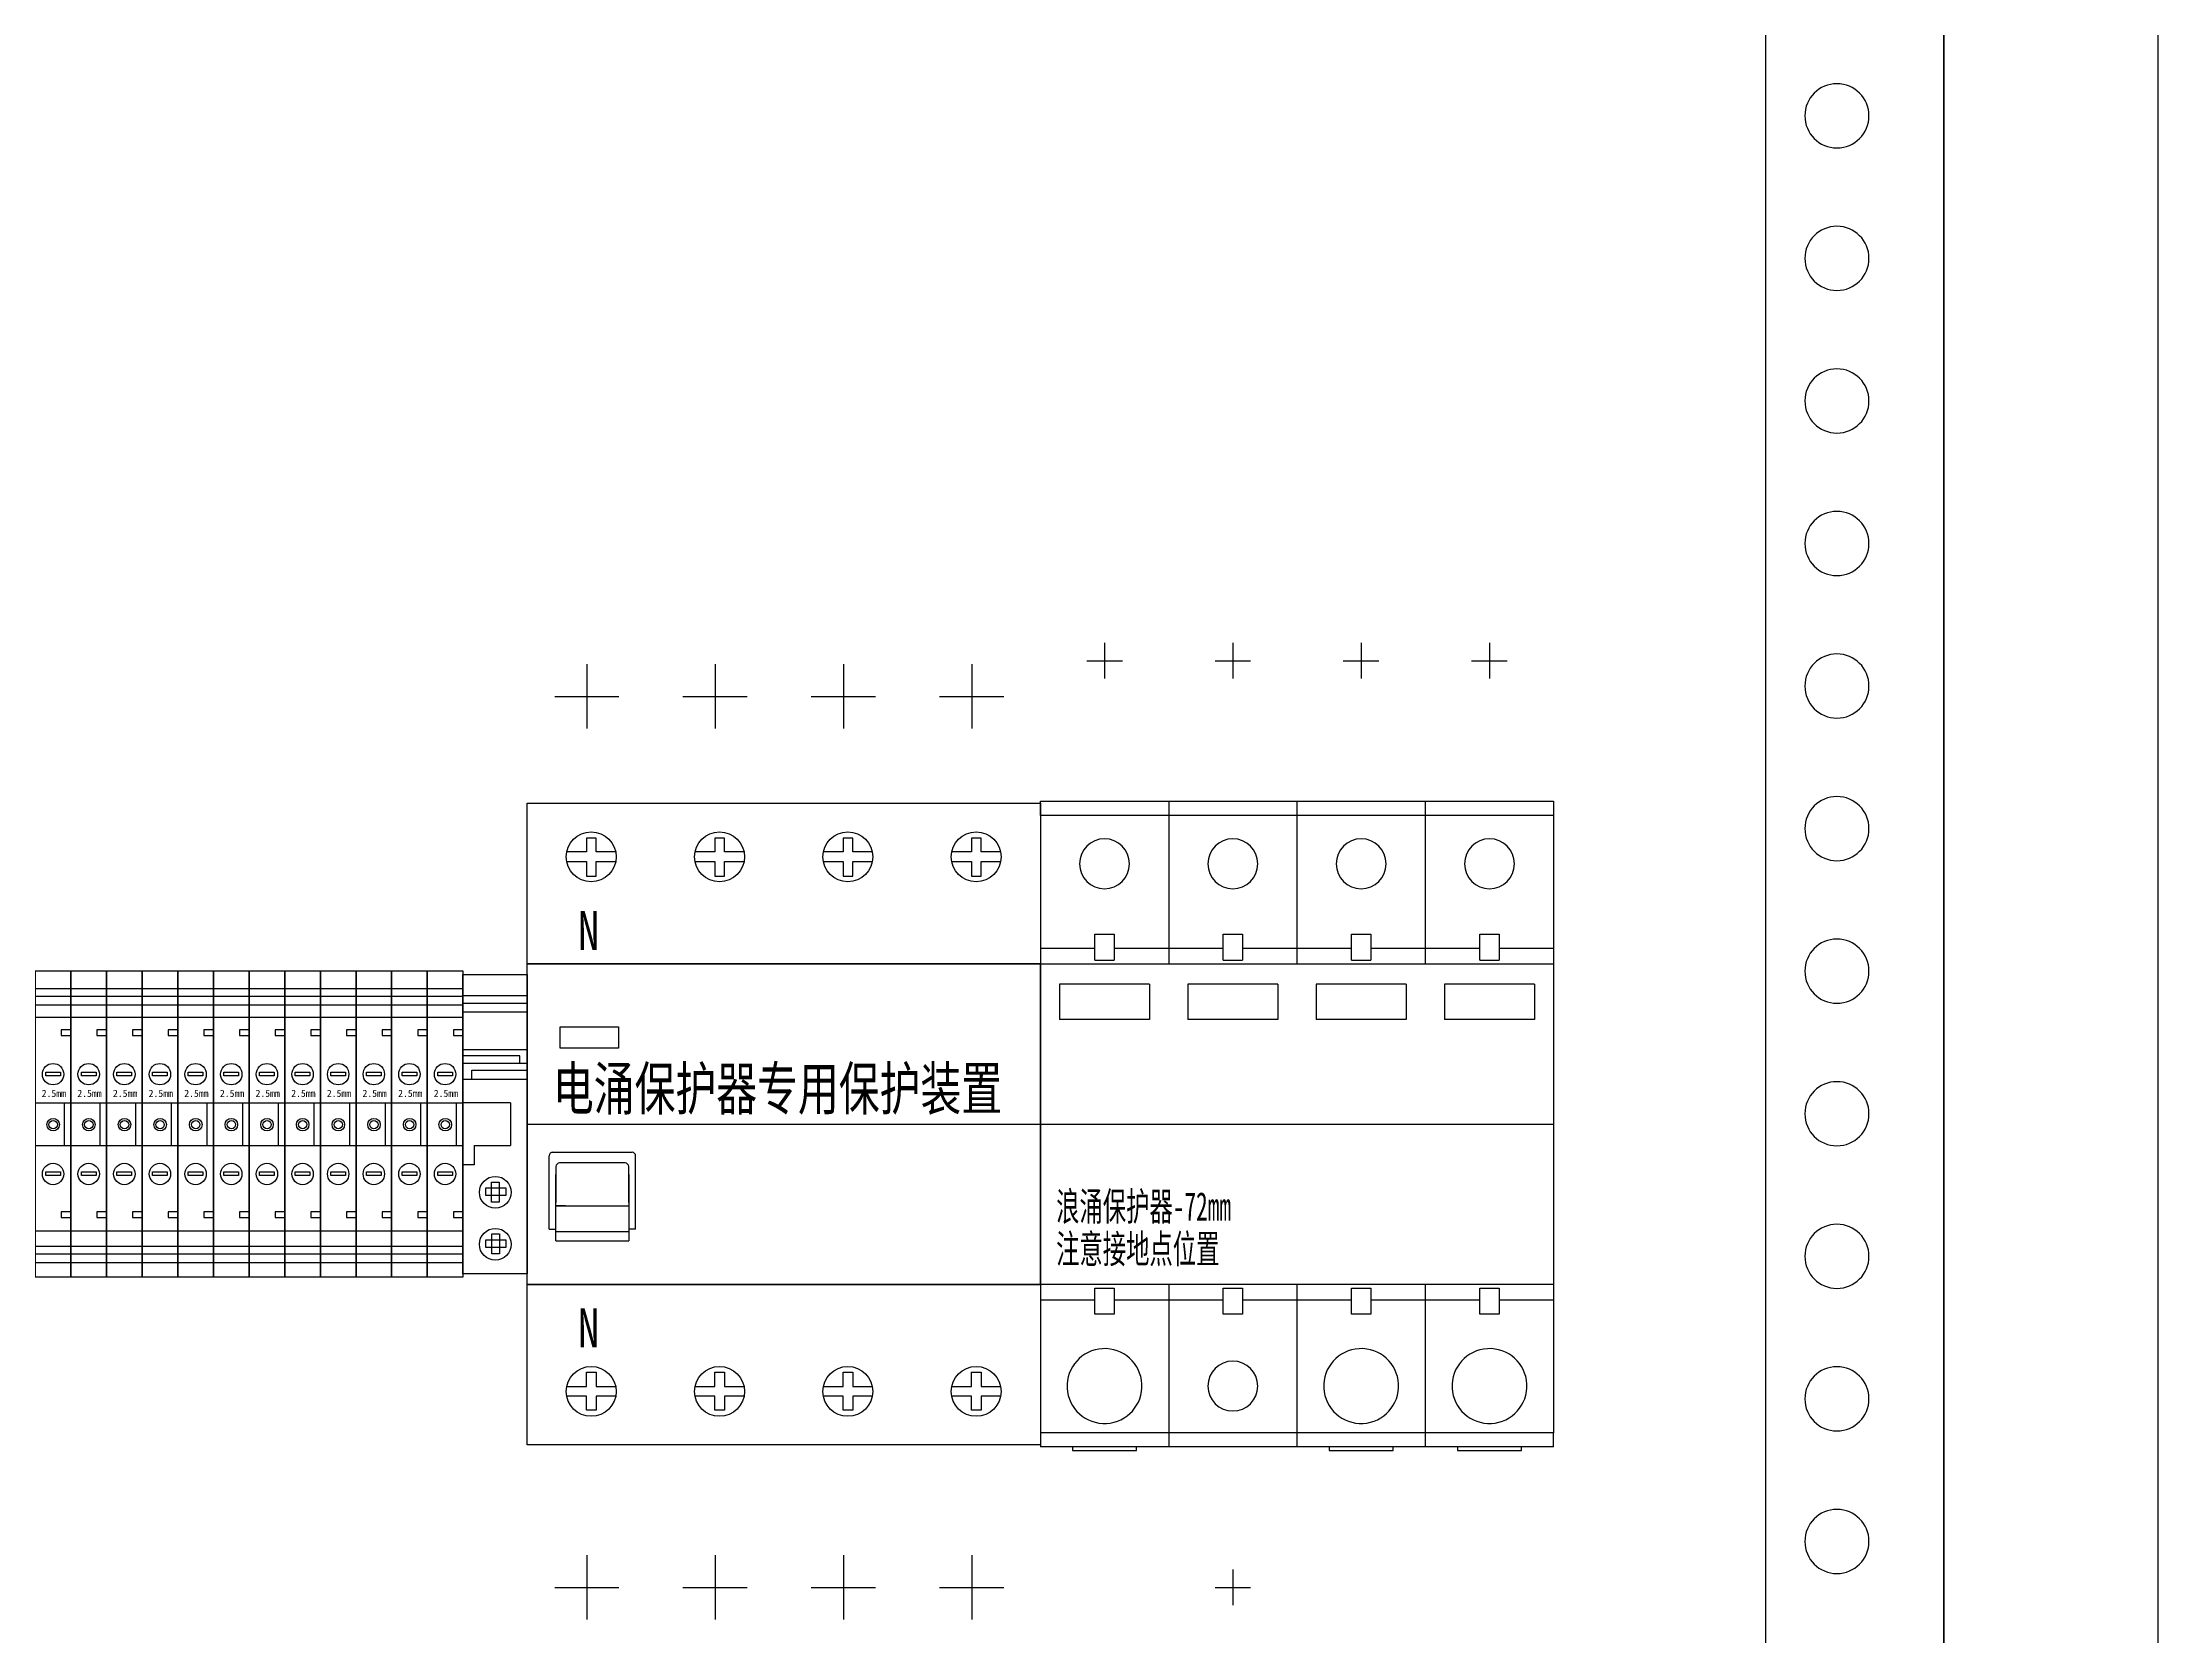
# Model space of a CAD drawing. Extents: x 1571297 to 1571897, y 398397 to 400197.
# Drawn here: x 1571599.8 to 1571896.6, y 398778.6 to 399002.2 of the extents above; entities that cross this region are included whole.
import ezdxf
from ezdxf.enums import TextEntityAlignment as Align

# ---------------------------------------------------------------- set-up
doc = ezdxf.new("R2010")
doc.units = 0
doc.header["$MEASUREMENT"] = 0
for name, color, linetype in [('dian', 7, 'Continuous'), ('LY-JS-BJ', 7, 'Continuous'), ('LY-JS-YQJ', 7, 'Continuous'), ('布置图', 20, 'Continuous'), ('照明平面设备层', 1, 'Continuous')]:
    doc.layers.add(name, color=color, linetype=linetype)
doc.layers.add('LY-二次控制图', color=7, linetype='Continuous', lineweight=18)
doc.styles.add('-宋体', font='', dxfattribs={"width": 0.65})
doc.styles.add('LY-SJ-元器件', font='', dxfattribs={"width": 0.6, "height": 4})
doc.styles.get('-宋体').set_extended_font_data('NSimSun')
doc.styles.get('LY-SJ-元器件').set_extended_font_data('SimSun')

# ---------------------------------------------------------------- blocks, each defined once
blk = doc.blocks.new('A$C05E77896')
at = {"layer": 'LY-JS-YQJ', "color": 3}
for p, q in [((0, 40.53), (5, 40.53)), ((0, 39.46), (5, 39.46)), ((0, 38.23), (5, 38.23)), ((0, 33.93), (0, 32.82)), ((5, 34.71), (3.66, 34.71)), ((3.66, 34.71), (3.66, 33.93)), ((3.66, 33.93), (5, 33.93)), ((5, 33.93), (5, 32.82)), ((0, 24.5), (5, 24.5)), ((4.07, 24.5), (4.07, 18.5)), ((0, 18.5), (5, 18.5)), ((5, 9.17), (3.66, 9.17)), ((3.66, 9.17), (3.66, 8.39)), ((3.66, 8.39), (5, 8.39)), ((0, 4.38), (5, 4.38)), ((0, 3.31), (5, 3.31)), ((0, 2.08), (5, 2.08))]:
    blk.add_line(p, q, dxfattribs=at)
for points in [[(0, 43), (5, 43), (5, 0), (0, 0)], [(0, 36.5), (5, 36.5), (5, 6.5), (0, 6.5)], [(1.47, 28.8), (3.53, 28.8), (3.53, 28.29), (1.47, 28.29)], [(1.47, 14.79), (3.53, 14.79), (3.53, 14.27), (1.47, 14.27)]]:
    blk.add_lwpolyline(points, close=True, dxfattribs=at)
for centre, radius in [((2.5, 28.5), 1.5), ((2.52, 21.42), 0.879), ((2.52, 21.42), 0.879), ((2.52, 21.42), 0.59), ((2.5, 14.5), 1.5)]:
    blk.add_circle(centre, radius, dxfattribs=at)
at = {"layer": 'LY-JS-YQJ', "color": 3, "insert": (0.91, 26.31), "char_height": 1, "width": 2.5692, "attachment_point": 1}
blk.add_mtext('2.5mm', dxfattribs=at)
blk = doc.blocks.new('UK-2.5 5组')
at = {"layer": 'LY-JS-YQJ'}
for p, q in [((0, 19.03), (5, 19.03)), ((0, 17.96), (5, 17.96)), ((5, 19.03), (10, 19.03)), ((5, 17.96), (10, 17.96)), ((10, 19.03), (15, 19.03)), ((10, 17.96), (15, 17.96)), ((15, 19.03), (20, 19.03)), ((15, 17.96), (20, 17.96)), ((0, 16.73), (5, 16.73)), ((5, 16.73), (10, 16.73)), ((10, 16.73), (15, 16.73)), ((15, 16.73), (20, 16.73)), ((5, 13.21), (3.66, 13.21)), ((3.66, 13.21), (3.66, 12.43)), ((3.66, 12.43), (5, 12.43)), ((5, 12.43), (5, 11.32)), ((10, 13.21), (8.66, 13.21)), ((8.66, 13.21), (8.66, 12.43)), ((8.66, 12.43), (10, 12.43)), ((10, 12.43), (10, 11.32)), ((15, 13.21), (13.66, 13.21)), ((13.66, 13.21), (13.66, 12.43)), ((13.66, 12.43), (15, 12.43)), ((15, 12.43), (15, 11.32)), ((20, 13.21), (18.66, 13.21)), ((18.66, 13.21), (18.66, 12.43)), ((18.66, 12.43), (20, 12.43)), ((0, 3), (5, 3)), ((4.07, 3), (4.07, -3)), ((5, 3), (10, 3)), ((9.07, 3), (9.07, -3)), ((10, 3), (15, 3)), ((14.07, 3), (14.07, -3)), ((15, 3), (20, 3)), ((19.07, 3), (19.07, -3)), ((0, -3), (5, -3)), ((5, -3), (10, -3)), ((10, -3), (15, -3)), ((15, -3), (20, -3)), ((5, -12.33), (3.66, -12.33)), ((3.66, -12.33), (3.66, -13.11)), ((3.66, -13.11), (5, -13.11)), ((10, -12.33), (8.66, -12.33)), ((8.66, -12.33), (8.66, -13.11)), ((8.66, -13.11), (10, -13.11)), ((15, -12.33), (13.66, -12.33)), ((13.66, -12.33), (13.66, -13.11)), ((13.66, -13.11), (15, -13.11)), ((20, -12.33), (18.66, -12.33)), ((18.66, -12.33), (18.66, -13.11)), ((18.66, -13.11), (20, -13.11)), ((0, -17.12), (5, -17.12)), ((5, -17.12), (10, -17.12)), ((10, -17.12), (15, -17.12)), ((15, -17.12), (20, -17.12)), ((0, -18.19), (5, -18.19)), ((0, -19.42), (5, -19.42)), ((5, -18.19), (10, -18.19)), ((5, -19.42), (10, -19.42)), ((10, -18.19), (15, -18.19)), ((10, -19.42), (15, -19.42)), ((15, -18.19), (20, -18.19)), ((15, -19.42), (20, -19.42))]:
    blk.add_line(p, q, dxfattribs=at)
at = {"layer": 'LY-JS-YQJ', "color": 6}
for p, q in [((20, 19.03), (25, 19.03)), ((20, 17.96), (25, 17.96)), ((20, 16.73), (25, 16.73)), ((20, 12.43), (20, 11.32)), ((25, 13.21), (23.66, 13.21)), ((23.66, 13.21), (23.66, 12.43)), ((23.66, 12.43), (25, 12.43)), ((25, 12.43), (25, 11.32)), ((20, 3), (25, 3)), ((24.07, 3), (24.07, -3)), ((20, -3), (25, -3)), ((25, -12.33), (23.66, -12.33)), ((23.66, -12.33), (23.66, -13.11)), ((23.66, -13.11), (25, -13.11)), ((20, -17.12), (25, -17.12)), ((20, -18.19), (25, -18.19)), ((20, -19.42), (25, -19.42))]:
    blk.add_line(p, q, dxfattribs=at)
at = {"layer": 'LY-JS-YQJ'}
for points in [[(0, 21.5), (5, 21.5), (5, -21.5), (0, -21.5)], [(5, 21.5), (10, 21.5), (10, -21.5), (5, -21.5)], [(10, 21.5), (15, 21.5), (15, -21.5), (10, -21.5)], [(15, 21.5), (20, 21.5), (20, -21.5), (15, -21.5)], [(0, 15), (5, 15), (5, -15), (0, -15)], [(5, 15), (10, 15), (10, -15), (5, -15)], [(10, 15), (15, 15), (15, -15), (10, -15)], [(15, 15), (20, 15), (20, -15), (15, -15)], [(1.47, 7.3), (3.53, 7.3), (3.53, 6.79), (1.47, 6.79)], [(6.47, 7.3), (8.53, 7.3), (8.53, 6.79), (6.47, 6.79)], [(11.47, 7.3), (13.53, 7.3), (13.53, 6.79), (11.47, 6.79)], [(16.47, 7.3), (18.53, 7.3), (18.53, 6.79), (16.47, 6.79)], [(1.47, -6.71), (3.53, -6.71), (3.53, -7.23), (1.47, -7.23)], [(6.47, -6.71), (8.53, -6.71), (8.53, -7.23), (6.47, -7.23)], [(11.47, -6.71), (13.53, -6.71), (13.53, -7.23), (11.47, -7.23)], [(16.47, -6.71), (18.53, -6.71), (18.53, -7.23), (16.47, -7.23)]]:
    blk.add_lwpolyline(points, close=True, dxfattribs=at)
at = {"layer": 'LY-JS-YQJ', "color": 6}
for points in [[(20, 21.5), (25, 21.5), (25, -21.5), (20, -21.5)], [(20, 15), (25, 15), (25, -15), (20, -15)], [(21.47, 7.3), (23.53, 7.3), (23.53, 6.79), (21.47, 6.79)], [(21.47, -6.71), (23.53, -6.71), (23.53, -7.23), (21.47, -7.23)]]:
    blk.add_lwpolyline(points, close=True, dxfattribs=at)
at = {"layer": 'LY-JS-YQJ'}
for centre, radius in [((2.5, 7), 1.5), ((7.5, 7), 1.5), ((12.5, 7), 1.5), ((17.5, 7), 1.5), ((2.52, -0.08), 0.879), ((2.52, -0.08), 0.879), ((2.52, -0.08), 0.59), ((7.52, -0.08), 0.879), ((7.52, -0.08), 0.879), ((7.52, -0.08), 0.59), ((12.52, -0.08), 0.879), ((12.52, -0.08), 0.879), ((12.52, -0.08), 0.59), ((17.52, -0.08), 0.879), ((17.52, -0.08), 0.879), ((17.52, -0.08), 0.59), ((2.5, -7), 1.5), ((7.5, -7), 1.5), ((12.5, -7), 1.5), ((17.5, -7), 1.5)]:
    blk.add_circle(centre, radius, dxfattribs=at)
at = {"layer": 'LY-JS-YQJ', "color": 6}
for centre, radius in [((22.5, 7), 1.5), ((22.52, -0.08), 0.879), ((22.52, -0.08), 0.879), ((22.52, -0.08), 0.59), ((22.5, -7), 1.5)]:
    blk.add_circle(centre, radius, dxfattribs=at)
at = {"layer": 'LY-JS-YQJ', "char_height": 1, "width": 2.5692, "attachment_point": 1}
for insert in [(0.91, 4.81), (5.91, 4.81), (10.91, 4.81), (15.91, 4.81)]:
    blk.add_mtext('2.5mm', dxfattribs=dict(at, insert=insert))
at = {"layer": 'LY-JS-YQJ', "color": 6, "insert": (20.91, 4.81), "char_height": 1, "width": 2.5692, "attachment_point": 1}
blk.add_mtext('2.5mm', dxfattribs=at)
blk = doc.blocks.new('端子堵头')
at = {"layer": 'LY-JS-YQJ'}
for p, q in [((0, 39.03), (9, 39.03)), ((0, 37.96), (9, 37.96)), ((0, 36.73), (9, 36.73)), ((0, 35), (0, 24)), ((9, 35), (9, 24)), ((9, 34.58), (9, 33.47)), ((0, 31.48), (9, 31.48)), ((7.97, 30.59), (0, 30.59)), ((7.97, 29.53), (7.97, 30.59)), ((0, 29.53), (9, 29.53)), ((0, 27.32), (9, 27.32)), ((1.25, 27.32), (1.25, 28.56)), ((1.25, 28.56), (9, 28.56)), ((6.66, 24), (0, 24)), ((6.66, 24), (6.66, 18)), ((1.59, 18), (1.59, 15.27)), ((1.59, 18), (6.66, 18)), ((1.59, 15.27), (0, 15.27))]:
    blk.add_line(p, q, dxfattribs=at)
for points in [[(0, 42), (9, 42), (9, 0), (0, 0)], [(3.2, 12.05), (6.01, 12.05), (6.01, 10.99), (3.2, 10.99)], [(5.06, 12.84), (5.06, 10.03), (3.99, 10.03), (3.99, 12.84)], [(3.2, 4.76), (6.01, 4.76), (6.01, 3.69), (3.2, 3.69)], [(5.13, 5.6), (5.13, 2.79), (4.06, 2.79), (4.06, 5.6)]]:
    blk.add_lwpolyline(points, close=True, dxfattribs=at)
for centre in [(4.54, 11.43), (4.54, 4.14)]:
    blk.add_circle(centre, 2.23, dxfattribs=at)
blk = doc.blocks.new('浪涌保护器 72mm-2022.1')
at = {"color": 1, "linetype": 'ByBlock'}
for p, q in [((9, 67.5), (9, 62.5)), ((27, 67.5), (27, 62.5)), ((45, 67.5), (45, 62.5)), ((63, 67.5), (63, 62.5)), ((6.5, 65), (11.5, 65)), ((24.5, 65), (29.5, 65)), ((42.5, 65), (47.5, 65)), ((60.5, 65), (65.5, 65)), ((0, 0), (72, 0)), ((24.5, -65), (29.5, -65)), ((27, -62.5), (27, -67.5))]:
    blk.add_line(p, q, dxfattribs=at)
at = {"color": 0, "linetype": 'Continuous', "lineweight": 25}
for p, q in [((0, 43.3), (0, 45.3)), ((0, 45.3), (18, 45.3)), ((18, 45.3), (18, 22.5)), ((18, 45.3), (36, 45.3)), ((36, 45.3), (54, 45.3)), ((36, 45.3), (36, 22.5)), ((54, 45.3), (72, 45.3)), ((54, 45.3), (54, 22.5)), ((72, 45.3), (72, 43.3)), ((0, 43.3), (0, 22.5)), ((18, 43.3), (0, 43.3)), ((36, 43.3), (18, 43.3)), ((54, 43.3), (36, 43.3)), ((72, 43.3), (54, 43.3)), ((72, 43.3), (72, 22.5)), ((7.65, 24.65), (0, 24.65)), ((7.65, 23), (7.65, 26.65)), ((7.65, 26.65), (10.35, 26.65)), ((10.35, 26.65), (10.35, 23)), ((18, 24.65), (10.35, 24.65)), ((25.65, 24.65), (18, 24.65)), ((25.65, 26.65), (28.35, 26.65)), ((25.65, 23), (25.65, 26.65)), ((28.35, 26.65), (28.35, 23)), ((36, 24.65), (28.35, 24.65)), ((43.65, 24.65), (36, 24.65)), ((43.65, 23), (43.65, 26.65)), ((43.65, 26.65), (46.35, 26.65)), ((46.35, 26.65), (46.35, 23)), ((54, 24.65), (46.35, 24.65)), ((61.65, 24.65), (54, 24.65)), ((61.65, 23), (61.65, 26.65)), ((61.65, 26.65), (64.35, 26.65)), ((64.35, 26.65), (64.35, 23)), ((72, 24.65), (64.35, 24.65)), ((15.3, 19.65), (2.7, 19.65)), ((2.7, 19.65), (2.7, 14.65)), ((15.3, 19.65), (15.3, 14.65)), ((33.3, 19.65), (20.7, 19.65)), ((20.7, 19.65), (20.7, 14.65)), ((33.3, 19.65), (33.3, 14.65)), ((51.3, 19.65), (38.7, 19.65)), ((38.7, 19.65), (38.7, 14.65)), ((51.3, 19.65), (51.3, 14.65)), ((69.3, 19.65), (56.7, 19.65)), ((56.7, 19.65), (56.7, 14.65)), ((69.3, 19.65), (69.3, 14.65)), ((15.3, 14.65), (2.7, 14.65)), ((33.3, 14.65), (20.7, 14.65)), ((51.3, 14.65), (38.7, 14.65)), ((69.3, 14.65), (56.7, 14.65)), ((0, -22.5), (0, -43.3)), ((7.65, -26.65), (7.65, -23)), ((10.35, -23), (10.35, -26.65)), ((18, -22.5), (18, -45.3)), ((25.65, -26.65), (25.65, -23)), ((28.35, -23), (28.35, -26.65)), ((36, -22.5), (36, -45.3)), ((43.65, -26.65), (43.65, -23)), ((46.35, -23), (46.35, -26.65)), ((54, -22.5), (54, -45.3)), ((61.65, -26.65), (61.65, -23)), ((64.35, -23), (64.35, -26.65)), ((72, -22.5), (72, -43.3)), ((0, -24.65), (7.65, -24.65)), ((10.35, -26.65), (7.65, -26.65)), ((10.35, -24.65), (18, -24.65)), ((18, -24.65), (25.65, -24.65)), ((28.35, -26.65), (25.65, -26.65)), ((28.35, -24.65), (36, -24.65)), ((36, -24.65), (43.65, -24.65)), ((46.35, -26.65), (43.65, -26.65)), ((46.35, -24.65), (54, -24.65)), ((54, -24.65), (61.65, -24.65)), ((64.35, -26.65), (61.65, -26.65)), ((64.35, -24.65), (72, -24.65)), ((0, -43.3), (0, -45.3)), ((18, -43.3), (0, -43.3)), ((36, -43.3), (18, -43.3)), ((54, -43.3), (36, -43.3)), ((72, -43.3), (54, -43.3)), ((72, -45.3), (72, -43.3)), ((18, -45.3), (0, -45.3)), ((4.5, -45.3), (4.5, -45.8)), ((4.5, -45.8), (13.5, -45.8)), ((13.5, -45.8), (13.5, -45.3)), ((36, -45.3), (18, -45.3)), ((54, -45.3), (36, -45.3)), ((40.5, -45.3), (40.5, -45.8)), ((40.5, -45.8), (49.5, -45.8)), ((49.5, -45.8), (49.5, -45.3)), ((72, -45.3), (54, -45.3)), ((58.5, -45.3), (58.5, -45.8)), ((58.5, -45.8), (67.5, -45.8)), ((67.5, -45.8), (67.5, -45.3))]:
    blk.add_line(p, q, dxfattribs=at)
at = {"color": 0}
for p, q in [((7.65, 23), (10.35, 23)), ((25.65, 23), (28.35, 23)), ((43.65, 23), (46.35, 23)), ((61.65, 23), (64.35, 23)), ((7.65, -23), (10.35, -23)), ((25.65, -23), (28.35, -23)), ((43.65, -23), (46.35, -23)), ((61.65, -23), (64.35, -23))]:
    blk.add_line(p, q, dxfattribs=at)
at = {"color": 0, "linetype": 'ByBlock'}
blk.add_lwpolyline([(0, 22.5), (72, 22.5), (72, -22.5), (0, -22.5)], close=True, dxfattribs=at)
at = {"color": 0, "linetype": 'Continuous', "lineweight": 25}
for centre, radius, start, end in [((9, 36.52), 3.5, 0, 180), ((27, 36.52), 3.5, 0, 180), ((45, 36.52), 3.5, 0, 180), ((63, 36.52), 3.5, 0, 180), ((9, 36.52), 3.5, 180, 0), ((27, 36.52), 3.5, 180, 0), ((45, 36.52), 3.5, 180, 0), ((63, 36.52), 3.5, 180, 0), ((9, -36.75), 5.25, 93.0713, 273.0713), ((9, -36.75), 5.25, 273.0713, 93.0713), ((45, -36.75), 5.25, 93.0713, 273.0713), ((45, -36.75), 5.25, 273.0713, 93.0713), ((63, -36.75), 5.25, 93.0713, 273.0713), ((63, -36.75), 5.25, 273.0713, 93.0713), ((27, -36.75), 3.5, 0, 180), ((27, -36.75), 3.5, 180, 0)]:
    blk.add_arc(centre, radius, start, end, dxfattribs=at)
at = {"color": 4, "linetype": 'ByBlock', "style": 'LY-SJ-元器件', "width": 0.6}
for s, p in [('浪涌保护器-72mm', (2.21, -13.55)), ('注意接地点位置', (2.21, -19.51))]:
    blk.add_text(s, height=4, dxfattribs=at).set_placement(p)
blk = doc.blocks.new('后备保护-72mm-2022.1')
at = {"color": 1}
for p, q in [((8.37, 64.5), (8.37, 55.5)), ((26.37, 64.5), (26.37, 55.5)), ((44.37, 64.5), (44.37, 55.5)), ((62.37, 64.5), (62.37, 55.5)), ((3.87, 60), (12.87, 60)), ((21.87, 60), (30.87, 60)), ((39.87, 60), (48.87, 60)), ((57.87, 60), (66.87, 60)), ((8.37, -60.5), (8.37, -69.5)), ((26.37, -60.5), (26.37, -69.5)), ((44.37, -60.5), (44.37, -69.5)), ((62.37, -60.5), (62.37, -69.5)), ((3.87, -65), (12.87, -65)), ((21.87, -65), (30.87, -65)), ((39.87, -65), (48.87, -65)), ((57.87, -65), (66.87, -65))]:
    blk.add_line(p, q, dxfattribs=at)
at = {"color": 0}
for p, q in [((3.11, -14.72), (3.11, -4.45)), ((3.5, -3.96), (14.73, -3.96)), ((13.75, -5.46), (4.55, -5.46)), ((15.23, -14.72), (15.23, -4.46)), ((4.05, -5.96), (4.05, -10.98)), ((4.05, -16.39), (4.05, -7.09)), ((14.25, -10.98), (14.25, -5.96)), ((14.25, -7.09), (14.25, -16.39)), ((4.05, -11.45), (14.25, -11.45)), ((5.39, -11.45), (4.05, -11.45)), ((3.11, -14.72), (4.05, -14.72)), ((15.23, -14.72), (14.25, -14.72)), ((4.05, -15.09), (14.25, -15.09)), ((4.05, -16.39), (14.25, -16.39))]:
    blk.add_line(p, q, dxfattribs=at)
for points in [[(9.68, 38.18), (9.68, 40.13), (8.32, 40.13), (8.32, 38.18)], [(27.68, 38.18), (27.68, 40.13), (26.32, 40.13), (26.32, 38.18)], [(45.68, 38.18), (45.68, 40.13), (44.32, 40.13), (44.32, 38.18)], [(63.68, 38.18), (63.68, 40.13), (62.32, 40.13), (62.32, 38.18)], [(8.32, 38.18), (5.57, 38.18)], [(5.57, 36.82), (8.32, 36.82)], [(8.32, 36.82), (8.32, 34.79), (9.68, 34.79), (9.68, 36.82)], [(12.43, 38.18), (9.68, 38.18)], [(9.68, 36.82), (12.43, 36.82)], [(26.32, 38.18), (23.57, 38.18)], [(23.57, 36.82), (26.32, 36.82)], [(26.32, 36.82), (26.32, 34.79), (27.68, 34.79), (27.68, 36.82)], [(30.43, 38.18), (27.68, 38.18)], [(27.68, 36.82), (30.43, 36.82)], [(44.32, 38.18), (41.57, 38.18)], [(41.57, 36.82), (44.32, 36.82)], [(44.32, 36.82), (44.32, 34.79), (45.68, 34.79), (45.68, 36.82)], [(48.43, 38.18), (45.68, 38.18)], [(45.68, 36.82), (48.43, 36.82)], [(62.32, 38.18), (59.57, 38.18)], [(59.57, 36.82), (62.32, 36.82)], [(62.32, 36.82), (62.32, 34.79), (63.68, 34.79), (63.68, 36.82)], [(66.43, 38.18), (63.68, 38.18)], [(63.68, 36.82), (66.43, 36.82)], [(8.32, -36.82), (8.32, -34.79), (9.68, -34.79), (9.68, -36.82)], [(26.32, -36.82), (26.32, -34.79), (27.68, -34.79), (27.68, -36.82)], [(44.32, -36.82), (44.32, -34.79), (45.68, -34.79), (45.68, -36.82)], [(62.32, -36.82), (62.32, -34.79), (63.68, -34.79), (63.68, -36.82)], [(5.57, -36.82), (8.32, -36.82)], [(8.32, -38.18), (5.57, -38.18)], [(9.68, -38.18), (9.68, -40.13), (8.32, -40.13), (8.32, -38.18)], [(9.68, -36.82), (12.43, -36.82)], [(12.43, -38.18), (9.68, -38.18)], [(23.57, -36.82), (26.32, -36.82)], [(26.32, -38.18), (23.57, -38.18)], [(27.68, -38.18), (27.68, -40.13), (26.32, -40.13), (26.32, -38.18)], [(27.68, -36.82), (30.43, -36.82)], [(30.43, -38.18), (27.68, -38.18)], [(41.57, -36.82), (44.32, -36.82)], [(44.32, -38.18), (41.57, -38.18)], [(45.68, -38.18), (45.68, -40.13), (44.32, -40.13), (44.32, -38.18)], [(45.68, -36.82), (48.43, -36.82)], [(48.43, -38.18), (45.68, -38.18)], [(59.57, -36.82), (62.32, -36.82)], [(62.32, -38.18), (59.57, -38.18)], [(63.68, -38.18), (63.68, -40.13), (62.32, -40.13), (62.32, -38.18)], [(63.68, -36.82), (66.43, -36.82)], [(66.43, -38.18), (63.68, -38.18)]]:
    blk.add_lwpolyline(points)
for centre in [(9, 37.5), (27, 37.5), (45, 37.5), (63, 37.5), (9, -37.5), (27, -37.5), (45, -37.5), (63, -37.5)]:
    blk.add_circle(centre, 3.5)
for centre, start, end in [((3.61, -4.45), 90, 180), ((4.55, -5.96), 90, 180), ((13.75, -5.96), 0, 90), ((14.73, -4.46), 0, 90)]:
    blk.add_arc(centre, 0.5, start, end, dxfattribs=at)
at = {"layer": 'dian', "color": 0, "ltscale": 0.5}
for points in [[(0, 45), (72, 45), (72, 22.5), (0, 22.5)], [(72, -22.5), (0, -22.5), (0, 22.5), (72, 22.5)], [(4.63, 13.63), (12.84, 13.63), (12.84, 10.63), (4.63, 10.63)], [(0, -22.5), (72, -22.5), (72, -45), (0, -45)]]:
    blk.add_lwpolyline(points, close=True, dxfattribs=at)
at = {"layer": '照明平面设备层'}
blk.add_line((0, 0), (72, 0), dxfattribs=at)
at = {"style": '-宋体', "width": 0.8}
for p in [(7.13, 24.44), (7.13, -31.32)]:
    blk.add_text('N', height=5.47, dxfattribs=at).set_placement(p)
at = {"color": 0, "style": '-宋体', "width": 0.7}
blk.add_text('电涌保护器专用保护装置', height=6, dxfattribs=at).set_placement((35.13, 1.99), align=Align.CENTER)
blk = doc.blocks.new('*U24')
at = {"layer": 'LY-JS-BJ', "color": 6}
blk.add_circle((0, 0), 4.5, dxfattribs=at)
blk = doc.blocks.new('*U25')
at = {"layer": 'LY-JS-BJ', "color": 0, "linetype": 'ByBlock', "lineweight": -2, "transparency": 16777216}
for p in [(0, -1080), (0, -1100), (0, -1120), (0, -1140), (0, -1160), (0, -1180), (0, -1200), (0, -1220), (0, -1240), (0, -1260), (0, -1280)]:
    blk.add_blockref('*U24', p, dxfattribs=at)

msp = doc.modelspace()

# ---------------------------------------------------------------- linework, layer by layer
at = {"layer": 'LY-JS-BJ', "color": 6, "ltscale": 50}
msp.add_lwpolyline([(1571866.56, 400141.87), (1571866.56, 398396.87)], dxfattribs=at)
at = {"layer": 'LY-JS-BJ', "color": 6, "lineweight": -3}
msp.add_lwpolyline([(1571841.56, 400081.87), (1571841.56, 398481.87), (1571866.56, 398481.87), (1571866.56, 400081.87)], close=True, dxfattribs=at)
at = {"layer": '布置图', "ltscale": 50}
msp.add_lwpolyline([(1571296.56, 400196.87), (1571896.56, 400196.87), (1571896.56, 398396.87), (1571296.56, 398396.87)], close=True, dxfattribs=at)

# ---------------------------------------------------------------- block references
at = {"color": 6}
for name, p in [('浪涌保护器 72mm-2022.1', (1571739.82, 398850.42)), ('后备保护-72mm-2022.1', (1571667.82, 398850.42))]:
    msp.add_blockref(name, p, dxfattribs=at)
at = {"layer": 'LY-JS-BJ', "color": 6, "lineweight": -3, "xscale": -1}
msp.add_blockref('*U25', (1571851.56, 400071.87), dxfattribs=at)
at = {"layer": 'LY-二次控制图', "color": 6, "lineweight": -3}
for name, p in [('UK-2.5 5组', (1571593.82, 398850.42)), ('UK-2.5 5组', (1571618.82, 398850.42)), ('A$C05E77896', (1571643.82, 398828.92)), ('A$C05E77896', (1571648.82, 398828.92)), ('A$C05E77896', (1571653.82, 398828.92)), ('端子堵头', (1571658.82, 398829.42))]:
    msp.add_blockref(name, p, dxfattribs=at)

doc.saveas('drawing.dxf')
